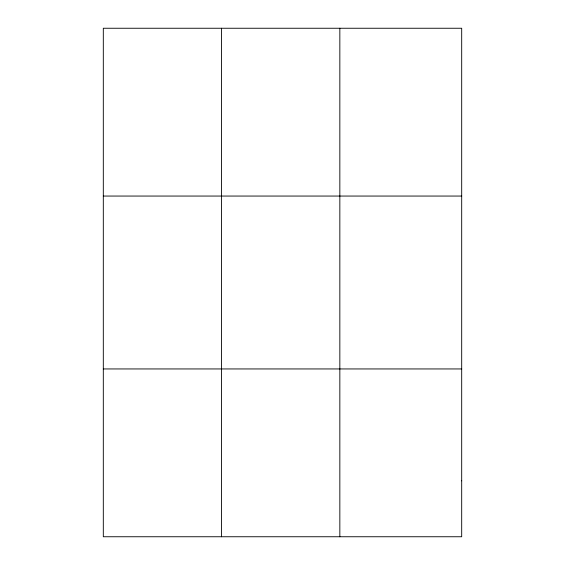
<?xml version="1.0" encoding="UTF-8"?>
<svg xmlns="http://www.w3.org/2000/svg" width="565" height="565" viewBox="0 0 565 565"><rect width="100%" height="100%" fill="white"/><g stroke="black" fill="none" stroke-linecap="round" stroke-linejoin="round"><path stroke-width="0.85" d="M221.572 28.25L221.572 536.75M339.84 28.25L339.84 536.75M103.31 196.055L461.69 196.055M103.31 368.945L461.69 368.945M461.69 480.815L461.69 536.75L103.31 536.75L103.31 28.25L461.69 28.25L461.69 480.815"/></g></svg>
